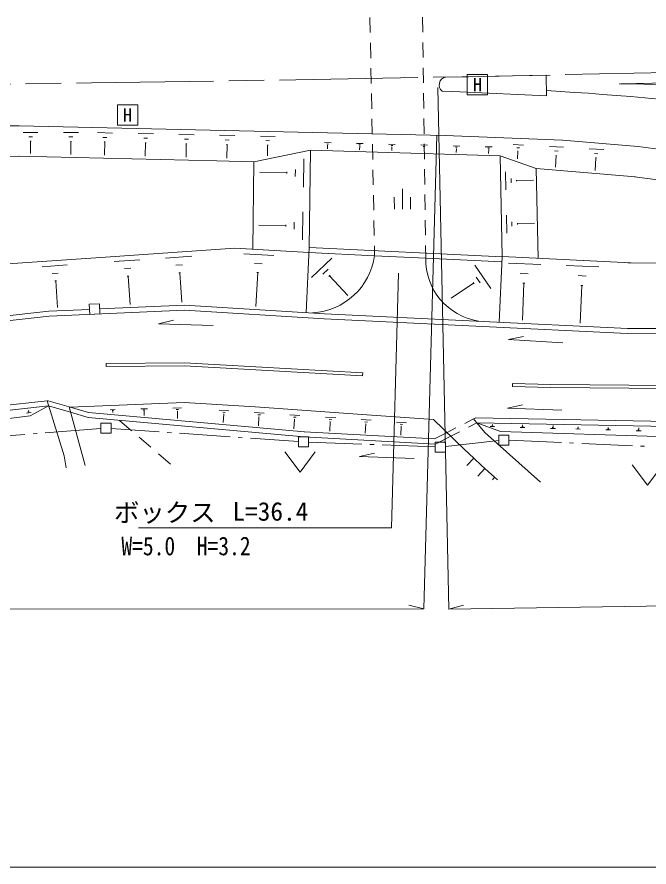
# Model space of a CAD drawing. Units: millimetres, scale not verified. Extents: x 40000 to 680000, y 20000 to 380000.
# Drawn here: x 398664 to 460875, y 205000 to 288722 of the extents above; entities that cross this region are included whole.
import ezdxf
from ezdxf.enums import TextEntityAlignment as Align

# ---------------------------------------------------------------- set-up
doc = ezdxf.new("R2010")
doc.units = ezdxf.units.MM
doc.header["$LTSCALE"] = 1000
doc.linetypes.add('CHAIN', pattern=[18.5, 12, -1.5, 3.5, -1.5])
for name, color, linetype, lineweight in [('M-BGD', 7, 'Continuous', 13), ('M-BMK', 2, 'CHAIN', 13), ('M-BMK-ROW', 30, 'Continuous', 13), ('M-STR-HTXT', 7, 'Continuous', 13), ('M-STR-STR1', 1, 'Continuous', 13), ('M-STR-STRC', 7, 'Continuous', 13), ('M-TTL-BAND', 7, 'Continuous', 13)]:
    doc.layers.add(name, color=color, linetype=linetype, lineweight=lineweight)
doc.styles.add('ＭＳ ゴシック', font='')
doc.styles.get('ＭＳ ゴシック').set_extended_font_data('MS Gothic')

msp = doc.modelspace()

# ---------------------------------------------------------------- linework, layer by layer
at = {"layer": 'M-BGD'}
for p, q in [((450741, 282985), (450793, 280972)), ((521153, 283459), (458094, 282150)), ((457933, 282149), (492358, 281684)), ((440506, 281405), (442289, 281346)), ((442289, 281346), (450793, 280972)), ((373302, 277869), (398883, 278009)), ((440800, 277038), (398883, 278009)), ((399284, 277358), (400716, 277349)), ((403230, 277351), (404713, 277352)), ((406576, 277333), (408078, 277294)), ((410582, 277246), (412084, 277217)), ((414588, 277159), (416101, 277130)), ((399825, 276928), (400186, 276928)), ((399956, 276497), (400046, 276497)), ((400006, 276497), (400007, 275275)), ((403781, 276910), (404152, 276911)), ((403922, 276470), (404012, 276470)), ((403972, 276470), (403973, 275178)), ((407127, 276863), (407507, 276853)), ((407257, 276412), (407357, 276412)), ((407307, 276412), (407278, 275110)), ((411133, 276776), (411514, 276776)), ((411274, 276325), (411364, 276325)), ((411314, 276325), (411285, 275013)), ((415150, 276699), (415530, 276689)), ((418605, 277072), (420117, 277043)), ((419166, 276612), (419547, 276602)), ((422621, 276995), (424074, 276956)), ((423162, 276544), (423523, 276535)), ((428932, 276348), (429573, 276339)), ((440800, 277038), (452349, 276596)), ((459821, 275961), (452349, 276596)), ((415280, 276238), (415380, 276238)), ((415330, 276238), (415301, 274926)), ((419297, 276151), (419397, 276151)), ((419347, 276151), (419318, 274829)), ((421972, 274470), (427550, 275596)), ((423283, 276104), (423373, 276104)), ((423333, 276104), (423314, 275042)), ((427550, 275596), (427427, 266021)), ((427550, 275596), (446210, 275039)), ((429172, 276218), (429332, 276209)), ((429222, 276088), (429262, 276088)), ((429242, 276088), (429233, 275748)), ((432077, 276271), (432738, 276251)), ((432327, 276131), (432488, 276131)), ((432377, 276000), (432418, 276001)), ((432397, 276000), (432388, 275650)), ((435242, 276193), (435903, 276173)), ((435482, 276053), (435653, 276053)), ((435543, 275923), (435583, 275913)), ((435563, 275923), (435553, 275562)), ((438407, 276115), (439078, 276096)), ((438657, 275975), (438818, 275965)), ((438708, 275835), (438758, 275835)), ((438738, 275835), (438728, 275464)), ((441582, 276027), (442253, 276008)), ((441833, 275887), (442003, 275888)), ((441893, 275747), (441933, 275747)), ((441913, 275747), (441903, 275367)), ((444757, 275950), (445448, 275930)), ((445018, 275800), (445188, 275800)), ((445078, 275669), (445118, 275669)), ((445098, 275669), (445088, 275269)), ((447491, 276172), (448513, 276113)), ((447852, 275842), (448113, 275832)), ((447963, 275531), (447923, 274750)), ((447932, 275531), (448003, 275521)), ((451087, 275964), (452469, 275885)), ((451588, 275524), (451929, 275504)), ((454984, 275737), (456416, 275658)), ((473304, 274228), (459821, 275961)), ((373315, 274864), (398895, 275004)), ((418326, 274558), (398815, 275004)), ((426910, 274744), (426872, 271970)), ((446210, 275039), (446428, 265114)), ((449777, 273790), (446210, 275039)), ((451729, 275094), (451670, 273942)), ((451689, 275094), (451779, 275094)), ((455495, 275277), (455855, 275257)), ((455655, 274836), (455576, 273604)), ((455605, 274836), (455695, 274836)), ((421972, 274470), (418326, 274558)), ((421972, 274470), (421868, 265856)), ((449777, 273790), (449974, 264946)), ((459563, 272966), (449777, 273790)), ((425228, 273381), (422574, 273419)), ((425228, 273461), (425228, 273291)), ((426069, 273712), (426060, 273021)), ((446742, 273477), (446784, 271704)), ((472925, 271253), (459433, 272986)), ((447293, 272827), (447294, 272386)), ((447824, 272667), (447825, 272557)), ((447824, 272617), (449497, 272648)), ((436607, 271781), (436608, 269778)), ((435806, 270979), (435807, 269778)), ((437410, 269779), (437409, 270981)), ((426803, 269546), (426765, 266762)), ((446835, 269201), (446877, 267438)), ((425112, 268183), (422458, 268221)), ((425122, 268263), (425112, 268092)), ((425953, 268514), (425943, 267823)), ((447387, 268550), (447387, 268109)), ((447918, 268400), (447918, 268290)), ((447918, 268340), (449590, 268381)), ((406435, 265004), (420105, 265965)), ((420105, 265965), (427397, 265520)), ((420997, 265405), (423952, 265227)), ((427427, 266001), (427121, 259601)), ((427404, 265520), (427397, 265520)), ((433863, 265211), (427404, 265520)), ((446428, 265114), (427427, 266021)), ((373394, 262685), (405934, 264973)), ((405934, 264973), (406435, 265004)), ((408218, 264624), (410762, 264807)), ((413275, 264979), (415879, 265171)), ((427640, 263076), (429661, 264981)), ((446398, 264613), (438896, 264971)), ((446428, 265114), (446122, 258663)), ((446408, 265124), (459098, 264502)), ((403601, 264300), (401127, 264128)), ((409230, 263934), (409861, 263975)), ((414308, 264268), (414959, 264319)), ((422050, 264454), (422791, 264405)), ((428781, 263388), (429282, 263869)), ((443744, 264280), (445308, 261978)), ((447059, 264463), (450224, 264345)), ((452729, 264247), (455924, 264129)), ((458798, 264512), (493954, 264328)), ((402730, 263498), (402109, 263448)), ((409521, 263193), (409681, 263203)), ((409601, 263193), (409793, 260409)), ((414609, 263507), (414769, 263517)), ((414689, 263507), (414891, 260623)), ((422361, 263543), (422163, 260208)), ((422271, 263553), (422451, 263543)), ((429352, 263168), (429482, 263278)), ((429412, 263218), (431227, 261296)), ((443865, 263109), (444256, 262528)), ((448202, 263462), (448993, 263433)), ((453891, 263246), (454692, 263207)), ((402550, 262737), (402390, 262727)), ((402470, 262727), (402652, 260093)), ((443605, 262507), (441413, 261013)), ((443555, 262578), (443655, 262437)), ((448563, 262501), (448426, 258855)), ((448463, 262501), (448663, 262501)), ((454252, 262265), (454115, 258579)), ((454152, 262275), (454353, 262265)), ((406778, 260477), (405777, 260426)), ((405777, 260426), (405818, 259434)), ((406819, 259475), (406778, 260477)), ((388361, 258279), (401781, 259752)), ((401811, 259752), (405797, 259925)), ((401832, 259261), (415152, 259832)), ((406799, 259976), (415162, 260333)), ((415152, 259832), (428915, 258991)), ((415162, 260333), (428944, 259492)), ((388411, 257789), (401832, 259261)), ((405818, 259434), (406819, 259475)), ((412599, 258508), (414061, 258850)), ((428915, 258991), (458763, 257551)), ((428944, 259492), (458793, 258052)), ((412599, 258508), (417958, 258322)), ((458773, 258052), (493919, 257878)), ((447055, 256941), (448527, 257243)), ((458763, 257551), (493609, 257377)), ((447055, 256941), (452404, 256625)), ((415156, 254654), (407424, 254608)), ((407424, 254608), (407434, 254307)), ((415156, 254654), (432695, 253675)), ((415156, 254353), (407434, 254307)), ((415136, 254353), (432685, 253375)), ((432695, 253675), (432685, 253375)), ((447439, 252635), (447429, 252334)), ((451165, 252237), (447429, 252334)), ((451165, 252537), (447439, 252635)), ((451165, 252537), (487383, 252194)), ((451165, 252237), (487393, 251893)), ((401627, 250918), (381087, 248669)), ((401778, 250427), (381267, 248178)), ((399966, 249454), (401778, 250427)), ((401718, 250928), (401627, 250918)), ((401627, 250918), (403314, 245510)), ((401718, 250928), (403791, 250328)), ((403942, 249788), (401778, 250427)), ((403902, 250298), (415119, 250737)), ((422110, 250322), (415119, 250737)), ((446950, 250180), (448412, 250512)), ((399585, 249714), (400046, 249775)), ((399745, 249834), (399865, 249845)), ((399775, 249935), (399805, 249935)), ((399785, 249935), (399785, 249975)), ((403791, 250328), (405695, 249769)), ((403791, 250328), (405378, 244530)), ((405655, 249268), (403942, 249788)), ((426950, 247872), (405695, 249769)), ((407848, 250041), (408329, 250051)), ((408028, 249951), (408149, 249951)), ((408078, 249851), (408109, 249851)), ((408089, 249851), (408089, 249751)), ((410843, 250123), (411504, 250134)), ((411093, 249993), (411253, 250003)), ((411153, 249863), (411203, 249863)), ((411173, 249863), (411194, 249483)), ((414018, 250206), (414869, 250226)), ((414338, 250046), (414549, 250056)), ((414429, 249876), (414479, 249886)), ((414449, 249886), (414469, 249185)), ((418575, 249999), (419517, 249939)), ((418916, 249789), (419156, 249779)), ((419026, 249599), (418967, 248787)), ((418996, 249599), (419056, 249599)), ((422021, 249771), (423002, 249702)), ((422110, 250322), (433559, 249489)), ((422371, 249551), (422622, 249531)), ((425506, 249543), (426518, 249474)), ((446950, 250180), (452309, 249994)), ((383892, 247329), (399966, 249454)), ((426900, 247371), (405655, 249268)), ((408750, 248990), (409932, 247977)), ((422482, 249351), (422422, 248469)), ((422452, 249351), (422512, 249351)), ((425867, 249313), (426128, 249293)), ((425987, 249103), (425918, 248161)), ((425947, 249103), (426018, 249093)), ((429022, 249306), (430044, 249236)), ((429393, 249076), (429643, 249056)), ((429503, 248855), (429444, 247934)), ((429473, 248865), (429533, 248855)), ((432538, 249068), (433540, 248999)), ((432899, 248838), (433149, 248828)), ((433559, 249489), (439659, 249093)), ((436034, 248830), (437005, 248761)), ((439659, 249093), (442686, 246151)), ((443605, 249136), (442744, 248697)), ((443936, 248746), (443100, 248317)), ((443816, 249247), (443605, 249136)), ((443605, 249136), (444718, 247805)), ((443816, 249247), (476538, 248640)), ((443936, 248746), (476528, 248139)), ((443936, 248746), (446271, 247886)), ((426930, 247872), (439761, 247170)), ((433009, 248638), (432950, 247746)), ((432979, 248638), (433039, 248628)), ((436384, 248610), (436625, 248590)), ((436495, 248410), (436435, 247548)), ((436465, 248410), (436525, 248410)), ((441853, 248242), (440992, 247802)), ((442210, 247861), (441373, 247432)), ((445229, 248386), (445679, 248377)), ((445399, 248477), (445519, 248467)), ((445449, 248567), (445479, 248567)), ((445459, 248567), (445459, 248597)), ((446271, 247886), (467174, 247221)), ((448193, 248298), (448664, 248279)), ((448374, 248389), (448494, 248379)), ((448424, 248479), (448444, 248479)), ((448434, 248479), (448433, 248549)), ((451168, 248200), (451669, 248181)), ((451358, 248291), (451489, 248291)), ((451408, 248391), (451448, 248391)), ((451428, 248391), (451428, 248501)), ((453662, 248152), (454113, 248133)), ((453832, 248232), (453952, 248233)), ((453882, 248323), (453912, 248323)), ((453892, 248323), (453892, 248353)), ((456617, 248054), (457098, 248045)), ((456807, 248145), (456927, 248145)), ((456847, 248245), (456877, 248245)), ((456867, 248245), (456867, 248305)), ((459602, 247966), (460102, 247947)), ((459792, 248057), (459922, 248057)), ((459842, 248157), (459882, 248157)), ((459862, 248157), (459862, 248257)), ((410691, 247326), (411830, 246350)), ((426900, 247371), (439871, 246660)), ((440992, 247802), (439761, 247170)), ((441373, 247432), (439871, 246660)), ((444718, 247805), (450180, 242921)), ((442686, 246151), (443618, 245270)), ((403314, 245510), (403495, 244329)), ((412590, 245700), (413771, 244687)), ((425018, 245877), (426522, 243875)), ((426522, 243875), (428023, 245879)), ((432390, 245432), (433852, 245764)), ((432390, 245432), (437749, 245246)), ((443618, 245270), (442938, 244538)), ((443618, 245270), (444380, 244560)), ((444380, 244560), (445042, 243949)), ((459234, 244611), (460737, 242609)), ((460737, 242609), (462238, 244613)), ((444721, 244239), (444040, 243508)), ((445042, 243949), (445683, 243389)), ((445683, 243389), (445473, 243148)), ((445683, 243389), (445974, 243129))]:
    msp.add_line(p, q, dxfattribs=at)
for centre, radius, start, end in [((441017, 282027), 791, 102.1154, 230.94472), ((436683, 24815), 257038, 76.97353, 86.85671), ((427357, 266131), 6570, 273.55208, 351.98669), ((445026, 264832), 6130, 178.72094, 261.21324)]:
    msp.add_arc(centre, radius, start, end, dxfattribs=at)
at = {"layer": 'M-BMK'}
for p, q in [((450741, 282985), (440846, 282808)), ((464633, 283306), (445764, 282891)), ((386009, 281945), (406011, 282241)), ((406011, 282241), (426123, 282536)), ((426123, 282536), (445764, 282891))]:
    msp.add_line(p, q, dxfattribs=at)
at = {"layer": 'M-BMK-ROW'}
for p, q in [((406928, 248728), (407929, 248729)), ((406928, 247727), (406928, 248728)), ((407929, 248729), (407930, 247727)), ((401434, 247761), (406928, 248187)), ((407929, 248188), (412661, 247858)), ((394455, 247220), (399440, 247607)), ((400238, 247669), (400637, 247700)), ((407930, 247727), (406928, 247727)), ((413459, 247802), (413858, 247774)), ((414656, 247718), (419644, 247370)), ((420442, 247314), (420841, 247286)), ((421639, 247230), (426370, 246900)), ((426370, 246369), (426369, 247371)), ((426369, 247371), (427371, 247371)), ((427371, 247371), (427372, 246370)), ((440843, 246410), (446091, 246995)), ((446091, 246544), (446091, 247546)), ((446091, 247546), (447092, 247546)), ((447092, 247546), (447093, 246545)), ((447093, 247026), (452252, 246802)), ((427372, 246370), (426370, 246369)), ((427371, 246850), (432607, 246653)), ((433407, 246622), (433806, 246607)), ((434606, 246577), (439841, 246379)), ((439841, 246860), (440843, 246861)), ((439842, 245858), (439841, 246860)), ((440843, 246861), (440843, 245859)), ((447093, 246545), (446091, 246544)), ((453052, 246767), (453451, 246750)), ((454250, 246715), (459246, 246499)), ((460045, 246464), (460445, 246447)), ((440843, 245859), (439842, 245858))]:
    msp.add_line(p, q, dxfattribs=at)
at = {"layer": 'M-STR-HTXT'}
for p, q in [((440105, 281775), (441176, 230395)), ((439989, 277068), (438702, 230413)), ((436223, 263483), (435521, 238423)), ((435521, 238423), (410611, 238405)), ((441176, 230395), (570069, 232435)), ((438702, 230413), (256382, 230276)), ((437249, 230792), (438702, 230413)), ((441176, 230395), (442618, 230806))]:
    msp.add_line(p, q, dxfattribs=at)
at = {"layer": 'M-STR-STR1'}
for p, q in [((433435, 287182), (433406, 288681)), ((438588, 288722), (438607, 287223)), ((433485, 284682), (433455, 286182)), ((438620, 286223), (438639, 284723)), ((433534, 282182), (433504, 283682)), ((438652, 283723), (438672, 282223)), ((433583, 279683), (433554, 281183)), ((438685, 281223), (438704, 279723)), ((433632, 277183), (433603, 278683)), ((438717, 278723), (438737, 277223)), ((433681, 274684), (433652, 276184)), ((438750, 276223), (438769, 274724)), ((433731, 272184), (433701, 273684)), ((438782, 273724), (438802, 272224)), ((433780, 269685), (433750, 271185)), ((438815, 271224), (438834, 269724)), ((433829, 267185), (433800, 268685)), ((438847, 268724), (438867, 267224)), ((433868, 265214), (433849, 266186)), ((438880, 266224), (438896, 264971)), ((438896, 264971), (433863, 265211))]:
    msp.add_line(p, q, dxfattribs=at)
at = {"layer": 'M-STR-STRC'}
for p, q in [((442989, 283070), (444992, 283071)), ((442990, 281066), (442989, 283070)), ((444992, 283071), (444994, 281068)), ((444994, 281068), (442990, 281066)), ((408547, 280079), (410550, 280081)), ((408548, 278076), (408547, 280079)), ((410550, 280081), (410551, 278077)), ((410551, 278077), (408548, 278076))]:
    msp.add_line(p, q, dxfattribs=at)
at = {"layer": 'M-TTL-BAND'}
msp.add_line((40000, 205000), (579000, 205000), dxfattribs=at)

# ---------------------------------------------------------------- texts
at = {"layer": 'M-STR-HTXT', "style": 'ＭＳ ゴシック'}
for s, p in [('ボックス', (408214, 238445)), ('L=36.4', (419865, 238557))]:
    msp.add_text(s, height=1833, rotation=0.043, dxfattribs=at).set_placement(p, align=Align.BOTTOM_LEFT)
at = {"layer": 'M-STR-HTXT', "style": 'ＭＳ ゴシック', "width": 0.85}
msp.add_text('W=5.0\u3000H=3.2', height=1833, rotation=0.043, dxfattribs=at).set_placement((408938, 235146), align=Align.BOTTOM_LEFT)
at = {"layer": 'M-STR-STRC', "style": 'ＭＳ ゴシック'}
for p in [(443990, 282067), (409548, 279077)]:
    msp.add_text('H', height=1320, rotation=0.043, dxfattribs=at).set_placement(p, align=Align.MIDDLE_CENTER)

doc.saveas('drawing.dxf')
